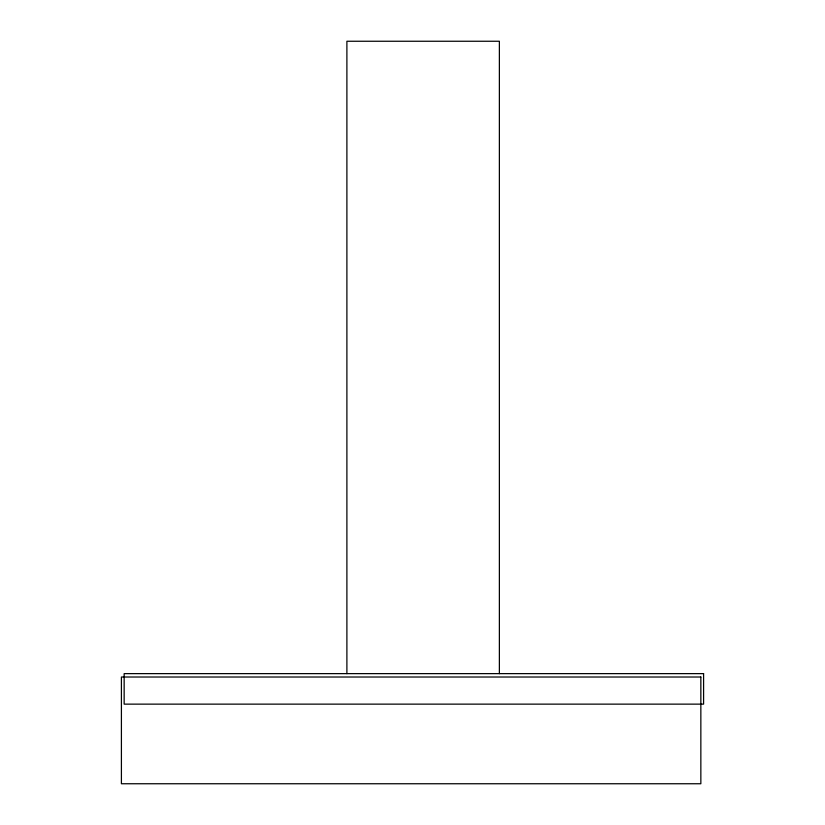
<?xml version="1.0" encoding="UTF-8"?>
<svg xmlns="http://www.w3.org/2000/svg" width="825" height="825" viewBox="0 0 825 825"><rect width="100%" height="100%" fill="white"/><g stroke="black" fill="none" stroke-linecap="round" stroke-linejoin="round"><path stroke-width="1.24" d="M499.373 673.633L499.373 41.25L346.892 41.25L346.892 673.633M703.591 673.633L124.152 673.633L124.152 704.137L703.591 704.137L703.591 673.633M700.848 677.016L121.409 677.016L121.409 783.75L700.848 783.75L700.848 677.016"/></g></svg>
